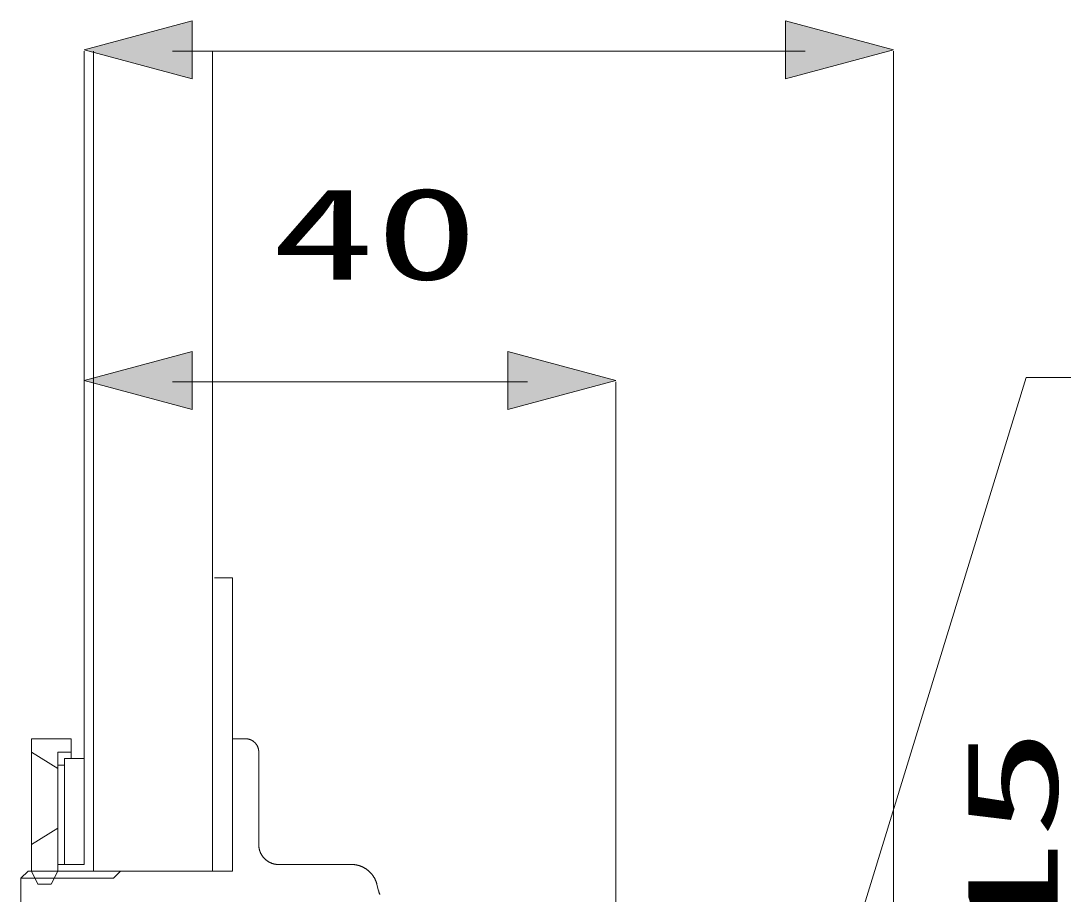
# Model space of a CAD drawing. Units: millimetres on the paper. Extents: x -305 to 305, y -152 to 152.
# Drawn here: x -53.15 to -37.45, y 81 to 94.14 of the extents above; entities that cross this region are included whole.
import ezdxf
from ezdxf.enums import TextEntityAlignment as Align

# ---------------------------------------------------------------- set-up
doc = ezdxf.new("R2010")
doc.units = ezdxf.units.MM
doc.layers.add('0-1_RV', color=7, linetype='Continuous', lineweight=9)
doc.styles.add('ＭＳ ゴシック', font='')
doc.styles.get('ＭＳ ゴシック').set_extended_font_data('MS Gothic')

msp = doc.modelspace()

# ---------------------------------------------------------------- linework, layer by layer
at = {"layer": '0-1_RV'}
for p, q in [((-52.19, 93.704), (-50.564, 94.139)), ((-50.564, 94.139), (-50.564, 93.269)), ((-41.635, 94.139), (-41.635, 93.269)), ((-40.01, 93.704), (-41.635, 94.139)), ((-50.564, 93.269), (-52.19, 93.704)), ((-52.19, 93.685), (-52.19, 81.746)), ((-52.051, 93.685), (-52.051, 81.347)), ((-52.051, 81.347), (-52.051, 93.685)), ((-50.861, 93.685), (-41.338, 93.685)), ((-50.259, 93.685), (-50.259, 81.347)), ((-50.259, 93.685), (-50.259, 81.347)), ((-41.635, 93.269), (-40.01, 93.704)), ((-40.01, 73.915), (-40.01, 93.685)), ((-52.19, 88.729), (-50.564, 89.164)), ((-50.564, 89.164), (-50.564, 88.293)), ((-45.815, 89.164), (-45.815, 88.293)), ((-44.189, 88.729), (-45.815, 89.164)), ((-50.564, 88.293), (-52.19, 88.729)), ((-50.861, 88.71), (-45.518, 88.71)), ((-45.815, 88.293), (-44.189, 88.729)), ((-44.189, 80.284), (-44.189, 88.71)), ((-38.01, 88.774), (-41.852, 76.258)), ((-24.593, 88.774), (-38.01, 88.774)), ((-50.23, 85.759), (-49.961, 85.759)), ((-49.961, 85.759), (-49.961, 81.359)), ((-52.986, 83.337), (-52.389, 83.337)), ((-52.986, 83.337), (-52.986, 81.347)), ((-52.389, 83.337), (-52.389, 83.039)), ((-49.961, 83.337), (-49.961, 81.347)), ((-49.961, 83.337), (-49.762, 83.337)), ((-52.588, 82.89), (-52.986, 83.138)), ((-52.588, 83.138), (-52.389, 83.138)), ((-52.588, 83.138), (-52.588, 81.347)), ((-52.488, 83.039), (-52.19, 83.039)), ((-52.488, 83.039), (-52.488, 81.446)), ((-52.19, 83.039), (-52.19, 81.446)), ((-49.562, 83.138), (-49.562, 81.746)), ((-52.588, 82.939), (-52.488, 82.939)), ((-52.588, 81.994), (-52.986, 81.746)), ((-52.588, 81.446), (-52.488, 81.446)), ((-52.488, 81.446), (-52.19, 81.446)), ((-49.264, 81.446), (-48.17, 81.446)), ((-53.145, 81.239), (-53.037, 81.347)), ((-53.037, 81.347), (-49.961, 81.347)), ((-52.986, 81.347), (-52.887, 81.148)), ((-52.986, 81.347), (-52.588, 81.347)), ((-52.688, 81.148), (-52.588, 81.347)), ((-50.259, 81.347), (-52.051, 81.347)), ((-51.752, 81.239), (-51.644, 81.347)), ((-53.145, 81.239), (-53.145, 76.279)), ((-53.145, 81.239), (-51.752, 81.239)), ((-52.887, 81.148), (-52.688, 81.148)), ((-47.784, 81.146), (-47.759, 81.05))]:
    msp.add_line(p, q, dxfattribs=at)
for points in [[(-49.695, 83.325), (-49.698, 83.326), (-49.701, 83.327), (-49.704, 83.328), (-49.707, 83.329), (-49.71, 83.33), (-49.713, 83.33), (-49.716, 83.331), (-49.719, 83.332), (-49.722, 83.333), (-49.725, 83.333), (-49.728, 83.334), (-49.731, 83.334), (-49.734, 83.335), (-49.737, 83.335), (-49.74, 83.335), (-49.743, 83.336), (-49.747, 83.336), (-49.75, 83.336), (-49.753, 83.336), (-49.756, 83.337), (-49.759, 83.337), (-49.762, 83.337)], [(-49.599, 83.253), (-49.601, 83.255), (-49.603, 83.258), (-49.605, 83.26), (-49.607, 83.263), (-49.609, 83.265), (-49.611, 83.267), (-49.613, 83.27), (-49.615, 83.272), (-49.617, 83.274), (-49.619, 83.277), (-49.621, 83.279), (-49.624, 83.281), (-49.626, 83.283), (-49.628, 83.285), (-49.631, 83.287), (-49.633, 83.289), (-49.635, 83.291), (-49.638, 83.293), (-49.64, 83.295), (-49.643, 83.297), (-49.645, 83.299), (-49.648, 83.301), (-49.65, 83.302), (-49.653, 83.304), (-49.656, 83.306), (-49.658, 83.308), (-49.661, 83.309), (-49.664, 83.311), (-49.666, 83.312), (-49.669, 83.314), (-49.672, 83.315), (-49.675, 83.317), (-49.677, 83.318), (-49.68, 83.319), (-49.683, 83.32), (-49.686, 83.322), (-49.689, 83.323), (-49.692, 83.324), (-49.695, 83.325)], [(-49.563, 83.138), (-49.563, 83.142), (-49.563, 83.145), (-49.563, 83.148), (-49.563, 83.151), (-49.564, 83.154), (-49.564, 83.157), (-49.564, 83.16), (-49.565, 83.163), (-49.565, 83.166), (-49.565, 83.17), (-49.566, 83.173), (-49.566, 83.176), (-49.567, 83.179), (-49.568, 83.182), (-49.568, 83.185), (-49.569, 83.188), (-49.57, 83.191), (-49.571, 83.194), (-49.572, 83.197), (-49.573, 83.2), (-49.574, 83.203), (-49.575, 83.206), (-49.576, 83.209), (-49.577, 83.212), (-49.578, 83.214), (-49.579, 83.217), (-49.581, 83.22), (-49.582, 83.223), (-49.583, 83.226), (-49.585, 83.229), (-49.586, 83.231), (-49.588, 83.234), (-49.589, 83.237), (-49.591, 83.24), (-49.592, 83.242), (-49.594, 83.245), (-49.596, 83.247), (-49.598, 83.25), (-49.599, 83.253)], [(-49.563, 81.745), (-49.563, 81.74), (-49.563, 81.735), (-49.563, 81.731), (-49.562, 81.726), (-49.562, 81.721), (-49.562, 81.716), (-49.561, 81.712), (-49.561, 81.707), (-49.56, 81.702), (-49.559, 81.698), (-49.559, 81.693), (-49.558, 81.689), (-49.557, 81.684), (-49.556, 81.679), (-49.555, 81.675), (-49.554, 81.67), (-49.552, 81.666), (-49.551, 81.661), (-49.55, 81.657), (-49.548, 81.652), (-49.547, 81.648), (-49.545, 81.643), (-49.544, 81.639), (-49.542, 81.635), (-49.54, 81.63), (-49.538, 81.626), (-49.537, 81.622), (-49.535, 81.617), (-49.533, 81.613), (-49.53, 81.609), (-49.528, 81.605), (-49.526, 81.601), (-49.524, 81.597), (-49.521, 81.593), (-49.519, 81.588), (-49.516, 81.585), (-49.514, 81.581), (-49.511, 81.577), (-49.509, 81.573)], [(-49.509, 81.573), (-49.506, 81.569), (-49.503, 81.565), (-49.5, 81.561), (-49.497, 81.558), (-49.494, 81.554), (-49.491, 81.551), (-49.488, 81.547), (-49.485, 81.544), (-49.482, 81.54), (-49.479, 81.537), (-49.475, 81.533), (-49.472, 81.53), (-49.469, 81.527), (-49.465, 81.524), (-49.462, 81.521), (-49.458, 81.517), (-49.455, 81.514), (-49.451, 81.511), (-49.447, 81.509), (-49.444, 81.506), (-49.44, 81.503), (-49.436, 81.5), (-49.432, 81.498), (-49.428, 81.495), (-49.424, 81.492), (-49.42, 81.49), (-49.416, 81.487), (-49.412, 81.485), (-49.408, 81.483), (-49.404, 81.481), (-49.4, 81.478), (-49.396, 81.476), (-49.391, 81.474), (-49.387, 81.472), (-49.383, 81.47), (-49.379, 81.469), (-49.374, 81.467), (-49.37, 81.465), (-49.365, 81.463)], [(-49.365, 81.463), (-49.361, 81.462), (-49.357, 81.46), (-49.352, 81.459), (-49.348, 81.458), (-49.343, 81.456), (-49.339, 81.455), (-49.334, 81.454), (-49.329, 81.453), (-49.325, 81.452), (-49.32, 81.451), (-49.316, 81.45), (-49.311, 81.45), (-49.306, 81.449), (-49.302, 81.448), (-49.297, 81.448), (-49.292, 81.447), (-49.288, 81.447), (-49.283, 81.446), (-49.278, 81.446), (-49.274, 81.446), (-49.269, 81.446), (-49.264, 81.446)], [(-48.056, 81.429), (-48.061, 81.431), (-48.066, 81.432), (-48.071, 81.433), (-48.076, 81.435), (-48.081, 81.436), (-48.086, 81.437), (-48.091, 81.438), (-48.097, 81.439), (-48.102, 81.44), (-48.107, 81.441), (-48.112, 81.442), (-48.117, 81.442), (-48.123, 81.443), (-48.128, 81.444), (-48.133, 81.444), (-48.138, 81.445), (-48.144, 81.445), (-48.149, 81.445), (-48.154, 81.446), (-48.159, 81.446), (-48.165, 81.446), (-48.17, 81.446), (-48.17, 81.446)], [(-47.882, 81.324), (-47.886, 81.327), (-47.89, 81.331), (-47.894, 81.335), (-47.897, 81.338), (-47.901, 81.342), (-47.905, 81.345), (-47.909, 81.349), (-47.913, 81.352), (-47.917, 81.356), (-47.921, 81.359), (-47.925, 81.362), (-47.93, 81.365), (-47.934, 81.369), (-47.938, 81.372), (-47.942, 81.375), (-47.947, 81.378), (-47.951, 81.381), (-47.956, 81.383), (-47.96, 81.386), (-47.964, 81.389), (-47.969, 81.392), (-47.974, 81.394), (-47.978, 81.397), (-47.983, 81.399), (-47.987, 81.402), (-47.992, 81.404), (-47.997, 81.406), (-48.002, 81.409), (-48.006, 81.411), (-48.011, 81.413), (-48.016, 81.415), (-48.021, 81.417), (-48.026, 81.419), (-48.031, 81.421), (-48.036, 81.423), (-48.041, 81.424), (-48.046, 81.426), (-48.051, 81.428), (-48.056, 81.429)], [(-47.784, 81.146), (-47.785, 81.151), (-47.787, 81.156), (-47.788, 81.161), (-47.79, 81.166), (-47.791, 81.171), (-47.793, 81.176), (-47.795, 81.181), (-47.796, 81.186), (-47.798, 81.191), (-47.8, 81.196), (-47.802, 81.201), (-47.804, 81.206), (-47.806, 81.211), (-47.809, 81.216), (-47.811, 81.22), (-47.813, 81.225), (-47.815, 81.23), (-47.818, 81.234), (-47.82, 81.239), (-47.823, 81.244), (-47.826, 81.248), (-47.828, 81.253), (-47.831, 81.257), (-47.834, 81.262), (-47.837, 81.266), (-47.84, 81.27), (-47.843, 81.275), (-47.846, 81.279), (-47.849, 81.283), (-47.852, 81.288), (-47.855, 81.292), (-47.858, 81.296), (-47.862, 81.3), (-47.865, 81.304), (-47.868, 81.308), (-47.872, 81.312), (-47.875, 81.316), (-47.879, 81.32), (-47.882, 81.324)], [(-47.759, 81.05), (-47.758, 81.044), (-47.757, 81.039), (-47.755, 81.034), (-47.754, 81.029), (-47.752, 81.024), (-47.75, 81.019), (-47.749, 81.014), (-47.747, 81.009), (-47.745, 81.005), (-47.743, 81), (-47.741, 80.995)]]:
    msp.add_lwpolyline(points, dxfattribs=at)
for points in [[(-50.564, 93.269), (-50.564, 94.139), (-52.19, 93.704)], [(-41.635, 93.269), (-41.635, 94.139), (-40.01, 93.704)], [(-50.564, 88.293), (-50.564, 89.164), (-52.19, 88.729)], [(-45.815, 88.293), (-45.815, 89.164), (-44.189, 88.729)]]:
    msp.add_solid(points, dxfattribs=at)

# ---------------------------------------------------------------- texts
at = {"layer": '0-1_RV', "style": 'ＭＳ ゴシック', "width": 1.65}
msp.add_text('40', height=1.386, dxfattribs=at).set_placement((-49.367, 89.829), align=Align.BOTTOM_LEFT)
at = {"layer": '0-1_RV', "style": 'ＭＳ ゴシック', "width": 1.8}
msp.add_text('15', height=1.385, rotation=90, dxfattribs=at).set_placement((-37.121, 80.135), align=Align.BOTTOM_LEFT)

doc.saveas('drawing.dxf')
